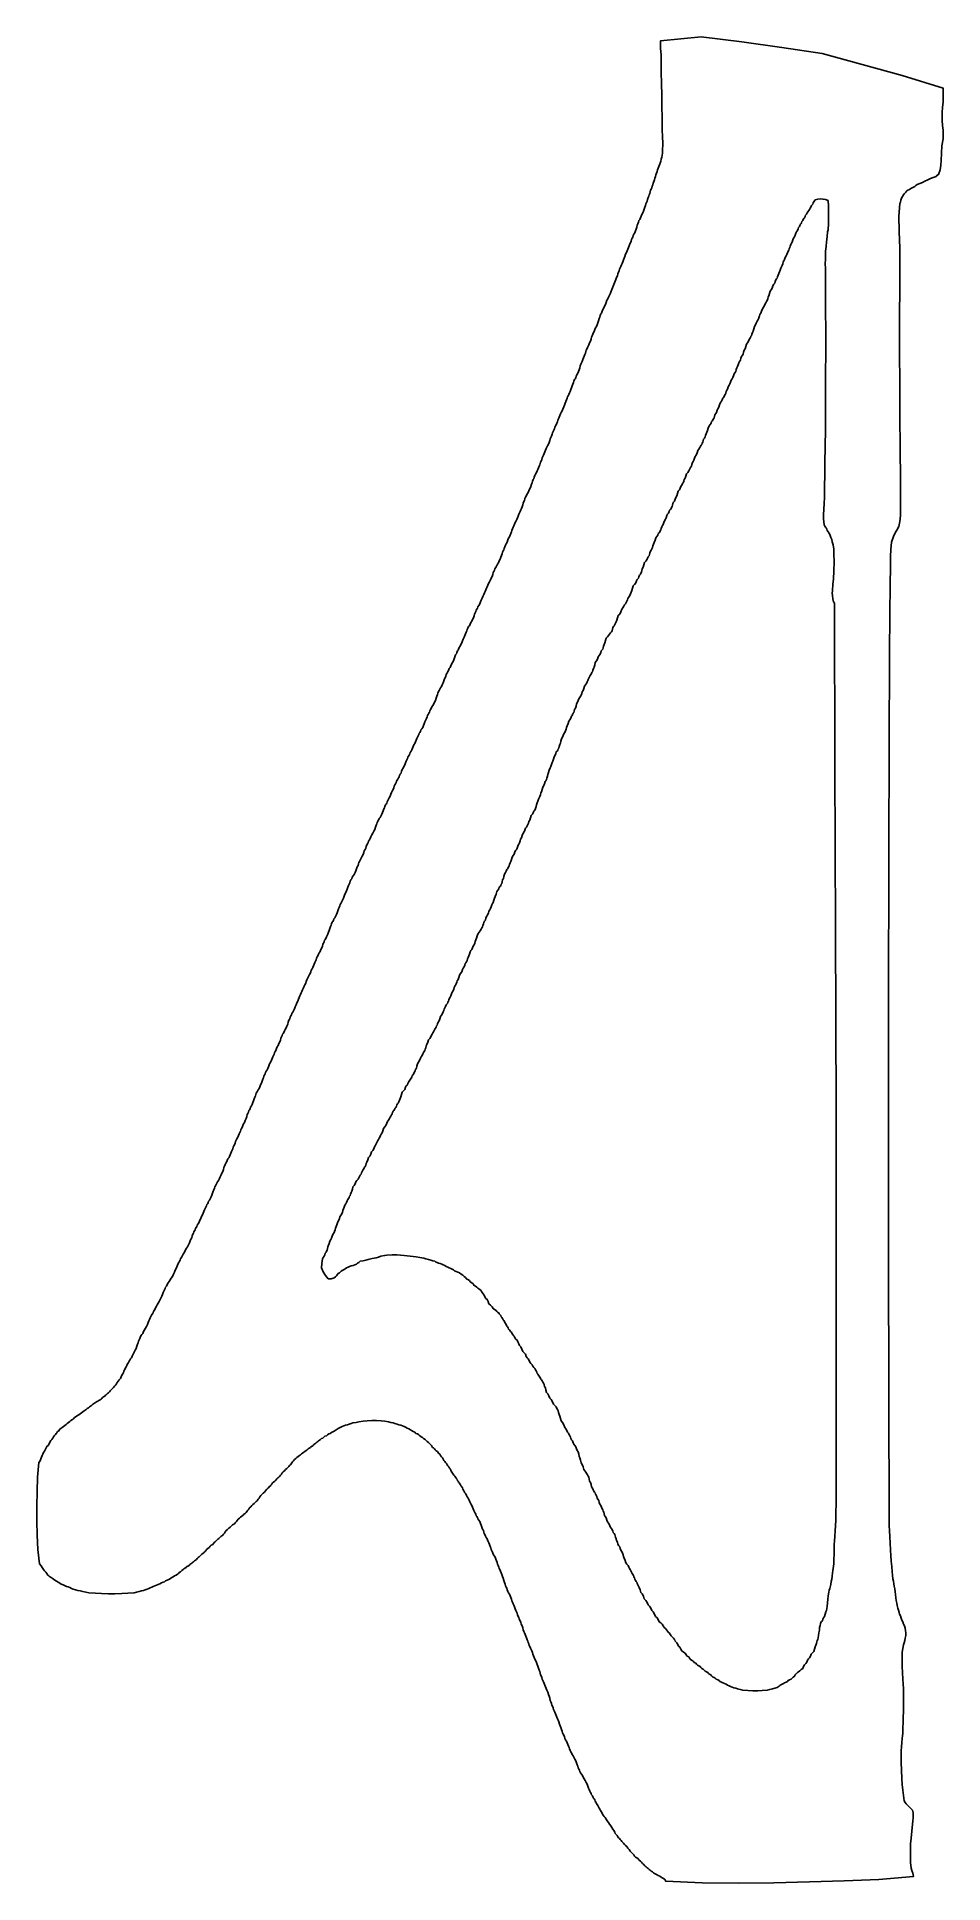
# Model space of a CAD drawing. Header units: metres. Extents: x 6 to 977, y 7 to 1986.
import ezdxf

# ---------------------------------------------------------------- set-up
doc = ezdxf.new("R2010")
doc.units = ezdxf.units.M
doc.layers.add('PROFILE_OUTER', color=7, linetype='Continuous')
doc.layers.add('PROFILE_WINDOW', color=7, linetype='Continuous')

msp = doc.modelspace()

# ---------------------------------------------------------------- linework, layer by layer
at = {"layer": 'PROFILE_OUTER'}
msp.add_lwpolyline([(803.9, 1974.8), (761, 1980.9), (717.2, 1986.2), (673.6, 1982), (673.7, 1977.3), (673.9, 1973.9), (674.3, 1966.9), (674.5, 1961.4), (674.6, 1948.5), (674.8, 1936.2), (675, 1923.7), (675.2, 1911.6), (675.4, 1899.4), (675.7, 1888.5), (675.9, 1877.6), (676.1, 1873.7), (676.1, 1869.7), (676, 1866.2), (675.8, 1861.7), (675.3, 1857.2), (674.6, 1855.3), (674, 1852.9), (673.4, 1851), (672.7, 1849.2), (672, 1847.2), (671.3, 1845.4), (670.6, 1843.7), (670, 1841.9), (669.5, 1840.1), (668.9, 1838.3), (668.3, 1836.5), (667.7, 1834.7), (667.2, 1832.9), (666.6, 1831.1), (666, 1829.4), (665.4, 1827.7), (664.9, 1826.1), (664.3, 1824.5), (663.8, 1822.9), (663.2, 1821.9), (662.8, 1820.2), (662.3, 1818.5), (661.6, 1817), (661.1, 1815.6), (660.5, 1814), (659.9, 1812), (659.3, 1810.1), (658.7, 1808.8), (658.1, 1807.2), (657.6, 1805.4), (656.9, 1803.8), (656.4, 1801.5), (655.7, 1799.5), (654.7, 1797.7), (653.9, 1795.8), (653, 1794.2), (652.2, 1792.4), (651.5, 1790.4), (650.7, 1789.3), (650, 1787.7), (649.6, 1785.9), (648.9, 1784.3), (648.3, 1782.2), (647.6, 1780.2), (646.8, 1778.4), (646.1, 1776.3), (645.3, 1774.7), (644.5, 1773.3), (644, 1771.6), (643.3, 1770.6), (642.7, 1769), (642.2, 1767.2), (641.5, 1765.7), (640.9, 1764.3), (640.3, 1762.4), (639.6, 1760.4), (638.8, 1758.6), (638, 1756.8), (637.2, 1755), (636.4, 1753.2), (635.7, 1750.9), (634.9, 1749), (634, 1747.2), (633.3, 1745), (632.5, 1743.4), (631.8, 1741.8), (631.2, 1740), (630.5, 1738.9), (629.9, 1737.3), (629.5, 1735.5), (628.8, 1734.1), (628.2, 1732.2), (627.5, 1730.2), (626.7, 1728.4), (626, 1726.1), (625.2, 1724.3), (624.4, 1722.7), (623.7, 1720.9), (623.1, 1719.1), (622.4, 1717.3), (621.6, 1715.5), (620.8, 1713.6), (620, 1711.6), (619, 1709.6), (618.2, 1707.3), (617.3, 1705.5), (616.3, 1703.9), (615.6, 1701.4), (614.8, 1699.5), (613.7, 1697.7), (612.9, 1695.7), (612, 1694.1), (611.2, 1692.3), (610.5, 1690.3), (609.7, 1689.3), (609, 1687.7), (608.6, 1685.9), (607.9, 1684.3), (607.3, 1681.9), (606.6, 1679.8), (605.8, 1677.8), (605, 1675.7), (604.1, 1674.3), (603.3, 1672.5), (602.6, 1670.5), (601.8, 1669.4), (601.1, 1667.8), (600.5, 1666), (599.9, 1664.4), (599.3, 1662.1), (598.6, 1660.1), (597.8, 1658.4), (597.1, 1656.2), (596.3, 1654.6), (595.5, 1653.2), (594.9, 1651.6), (594.2, 1650.5), (593.7, 1648.9), (593.2, 1647.1), (592.5, 1645.7), (591.8, 1644.2), (591.2, 1642.3), (590.5, 1640.3), (589.9, 1638.5), (589.2, 1636.9), (588.5, 1635.3), (587.8, 1633.7), (587.2, 1631.4), (586.5, 1629.4), (585.7, 1627.6), (585, 1625.7), (584.2, 1624.1), (583.4, 1622.6), (582.9, 1620.8), (582.2, 1619.8), (581.5, 1618.9), (581, 1617.3), (580.4, 1615.7), (579.8, 1614.2), (579.2, 1612.1), (578.5, 1610.1), (577.7, 1608.3), (577, 1606.2), (576.2, 1604.6), (575.4, 1603.1), (574.8, 1601.5), (574.1, 1600.5), (573.6, 1598.9), (573.1, 1597.1), (572.3, 1595.6), (571.6, 1593.7), (570.9, 1591.5), (570, 1589.6), (569.2, 1587.2), (568.3, 1585.5), (567.4, 1583.8), (566.7, 1582.1), (566, 1580.3), (565.3, 1578.5), (564.6, 1576.7), (563.9, 1575.3), (563.2, 1573.8), (562.6, 1572.1), (562.1, 1570.3), (561.3, 1569.2), (560.6, 1567.8), (560, 1566.2), (559.3, 1564.7), (558.7, 1563.3), (558, 1562), (557.5, 1560.3), (557, 1558.3), (556.3, 1556.9), (555.6, 1555.4), (555.1, 1553.5), (554.4, 1551.5), (553.6, 1549.7), (552.8, 1548.1), (552, 1546.5), (551.3, 1544.9), (550.6, 1543.3), (549.9, 1541.5), (549.2, 1539.7), (548.5, 1537.9), (547.8, 1536.5), (547.1, 1535.1), (546.6, 1533.3), (546, 1531.5), (545.3, 1530.4), (544.7, 1529), (544.3, 1527.4), (543.6, 1526), (542.9, 1524.5), (542.2, 1522.7), (541.5, 1521), (540.7, 1519.2), (539.9, 1517.7), (539.1, 1516.3), (538.5, 1514.5), (537.9, 1512.7), (537.3, 1511.7), (536.7, 1510.1), (536.2, 1508.3), (535.4, 1506.7), (534.7, 1504.5), (533.9, 1502.5), (533, 1500.8), (532.2, 1498.6), (531.3, 1497), (530.4, 1495.6), (529.8, 1494), (529.1, 1492.9), (528.5, 1491.3), (528.1, 1489.5), (527.4, 1488.1), (526.7, 1486.6), (526.1, 1484.7), (525.4, 1482.7), (524.7, 1480.9), (524.1, 1479.3), (523.4, 1477.7), (522.7, 1476.1), (522, 1474.5), (521.3, 1472.7), (520.6, 1470.9), (519.8, 1469.1), (518.9, 1467.7), (518.1, 1465.9), (517.4, 1464), (516.7, 1462.2), (516, 1460.6), (515.3, 1458.9), (514.6, 1457.3), (513.9, 1455.7), (513.3, 1453.9), (512.6, 1452.2), (511.8, 1450.4), (510.8, 1448.9), (510, 1447), (509.4, 1444.8), (508.5, 1442.9), (507.7, 1441.3), (506.9, 1439.6), (506.3, 1438), (505.7, 1436.4), (505, 1435.4), (504.4, 1433.8), (504, 1432), (503.2, 1430.5), (502.5, 1428.6), (501.8, 1426.4), (500.9, 1424.5), (500, 1422.5), (499.1, 1421.1), (498.2, 1419.8), (497.6, 1418.2), (496.9, 1417.1), (496.3, 1416.2), (495.8, 1414.8), (495.2, 1413.4), (494.5, 1412.1), (494, 1410), (493.3, 1408), (492.4, 1406.2), (491.4, 1404.3), (490.5, 1402.3), (489.6, 1400.3), (488.8, 1398.4), (488, 1396.8), (487.2, 1395.2), (486.5, 1393.5), (485.8, 1391.9), (485.1, 1390.2), (484.4, 1388.4), (483.5, 1386.6), (482.6, 1384.6), (481.7, 1382.6), (480.8, 1380.7), (480, 1378.5), (479, 1376.9), (478.1, 1375.5), (477.5, 1373.9), (476.8, 1372.8), (476.2, 1371.9), (475.7, 1370.3), (475.1, 1368.9), (474.4, 1367.6), (473.9, 1365.7), (473.2, 1363.7), (472.3, 1361.9), (471.5, 1360), (470.5, 1358.5), (469.7, 1356.9), (469, 1355.1), (468.1, 1354.1), (467.3, 1352.6), (466.7, 1351), (466.1, 1349.6), (465.4, 1348.2), (464.7, 1346.4), (464, 1344.6), (463.2, 1342.8), (462.4, 1340.8), (461.6, 1338.9), (460.7, 1336.9), (459.9, 1334.8), (458.9, 1333.2), (458, 1331.7), (457.4, 1330.1), (456.8, 1329), (456.1, 1328.2), (455.6, 1326.5), (455, 1325.1), (454.2, 1323.9), (453.5, 1321.7), (452.7, 1319.6), (451.8, 1317.6), (450.9, 1315.5), (449.9, 1314), (448.9, 1312.2), (448.3, 1310.3), (447.4, 1309.2), (446.8, 1308), (446.2, 1306.5), (445.5, 1305.3), (444.9, 1303.9), (444.2, 1302.8), (443.7, 1301.2), (443.1, 1299.4), (442.2, 1298), (441.4, 1296), (440.7, 1293.8), (439.8, 1291.9), (438.9, 1289.9), (438, 1288.5), (437.1, 1287.2), (436.5, 1285.6), (435.8, 1284.6), (435.3, 1282.9), (434.8, 1281.2), (434, 1279.5), (433.3, 1277.4), (432.6, 1275.1), (431.6, 1273.1), (430.7, 1271.2), (429.6, 1269.7), (428.7, 1268.1), (428, 1266.3), (427.2, 1265.3), (426.5, 1264), (426.1, 1262.6), (425.4, 1261.3), (424.8, 1260.1), (424.1, 1259), (423.6, 1257.4), (423, 1255.6), (422.1, 1254.2), (421.3, 1252.2), (420.6, 1250.1), (419.7, 1248.1), (418.9, 1246.1), (417.9, 1244.7), (417, 1243.5), (416.4, 1241.8), (415.8, 1240.8), (415.1, 1239.9), (414.6, 1238.5), (414, 1237), (413.3, 1235.8), (412.6, 1234.3), (412, 1232.6), (411.3, 1230.8), (410.5, 1229), (409.5, 1227.6), (408.7, 1225.8), (408.1, 1223.8), (407.3, 1222), (406.4, 1220.6), (405.6, 1219.2), (405, 1217.7), (404.4, 1216.3), (403.7, 1215.2), (403, 1214.3), (402.5, 1212.7), (402, 1211.3), (401.2, 1210), (400.5, 1208.1), (399.7, 1206.1), (398.8, 1204.3), (397.9, 1202.4), (397, 1200.9), (396.2, 1199.1), (395.7, 1197.2), (394.8, 1195.9), (394.2, 1194.7), (393.6, 1193.2), (392.9, 1192), (392.3, 1190.6), (391.6, 1189.5), (390.9, 1188.6), (390.5, 1187.2), (389.9, 1185.7), (389.2, 1184.5), (388.5, 1183.1), (387.8, 1181.3), (387.2, 1179.5), (386.3, 1177.7), (385.4, 1176.3), (384.6, 1174.5), (383.9, 1172.5), (383.1, 1170.7), (382.3, 1169.3), (381.5, 1167.9), (380.8, 1166.4), (380.3, 1165), (379.6, 1163.9), (378.9, 1163), (378.4, 1161.4), (377.9, 1160), (377.2, 1158.8), (376.6, 1156.8), (375.9, 1154.8), (375, 1153), (374.2, 1151.1), (373.3, 1149.6), (372.3, 1148.4), (371.6, 1146.8), (370.8, 1145.7), (370.2, 1144.3), (369.7, 1142.7), (368.9, 1141.2), (368.2, 1139.1), (367.5, 1136.8), (366.5, 1134.8), (365.4, 1132.9), (364.4, 1130.9), (363.4, 1128.9), (362.6, 1127), (361.8, 1125.5), (361, 1124.1), (360.3, 1122.7), (359.7, 1121.2), (359, 1120.2), (358.4, 1118.6), (357.9, 1116.8), (357.1, 1115.3), (356.3, 1113.9), (355.7, 1111.9), (355, 1110), (354.2, 1108.2), (353.4, 1106.8), (352.6, 1105.3), (351.9, 1103.9), (351.3, 1102.5), (350.6, 1101.4), (350.1, 1099.8), (349.6, 1098), (348.8, 1096.6), (348.1, 1094.6), (347.4, 1092.5), (346.4, 1090.5), (345.5, 1088.5), (344.4, 1087.1), (343.5, 1085.5), (342.8, 1083.7), (342, 1082.6), (341.3, 1081.2), (340.9, 1079.6), (340.2, 1078.2), (339.5, 1076.7), (338.8, 1074.8), (338.1, 1072.8), (337.3, 1070.8), (336.4, 1069.2), (335.6, 1067.3), (334.9, 1065.1), (334.1, 1063.2), (333.3, 1061.7), (332.5, 1060.3), (331.8, 1058.9), (331.2, 1057.4), (330.5, 1056.4), (330, 1054.8), (329.5, 1053), (328.7, 1051.6), (328, 1049.6), (327.3, 1047.4), (326.4, 1045.5), (325.6, 1043.5), (324.7, 1042.1), (323.8, 1040.8), (323.2, 1039.2), (322.5, 1038.1), (321.8, 1037.3), (321.3, 1035.6), (320.8, 1034), (320.1, 1032.6), (319.5, 1030.5), (318.8, 1028.5), (318, 1026.7), (317.3, 1024.6), (316.5, 1023), (315.7, 1021.5), (315.1, 1019.9), (314.5, 1018.9), (313.8, 1018), (313.3, 1016.3), (312.7, 1014.9), (312, 1013.7), (311.5, 1011.7), (310.8, 1009.7), (309.9, 1008), (309.1, 1006), (308.1, 1004.6), (307.3, 1002.9), (306.6, 1001.2), (305.8, 1000.1), (305.2, 998.7), (304.7, 997.1), (304, 995.6), (303.3, 994.2), (302.6, 992.4), (301.9, 990.6), (301.1, 988.8), (300.3, 987.4), (299.5, 986), (298.9, 984.2), (298.4, 982.4), (297.6, 981.3), (296.9, 979.9), (296.3, 978.3), (295.6, 976.9), (294.9, 975.4), (294.2, 973.6), (293.6, 971.9), (292.7, 970.1), (291.8, 968.6), (291, 966.9), (290.2, 964.9), (289.4, 963.1), (288.6, 961.5), (287.8, 959.9), (287.1, 958.3), (286.4, 956.7), (285.7, 954.7), (285.1, 952.7), (284.1, 950.8), (283.2, 948.6), (282.3, 946.5), (281.4, 944.3), (280.6, 942.2), (279.7, 940.8), (278.7, 939.5), (278.2, 937.9), (277.5, 936.8), (276.9, 935.4), (276.4, 933.8), (275.6, 932.4), (274.9, 930.2), (274.3, 927.9), (273.3, 925.9), (272.5, 924), (271.6, 922.4), (270.7, 920.9), (270.1, 919.1), (269.4, 918.1), (268.7, 917.2), (268.3, 915.8), (267.7, 914.3), (267, 913.1), (266.4, 910.9), (265.8, 909), (264.8, 907.2), (264, 905.2), (263.1, 903.6), (262.3, 901.8), (261.6, 899.8), (260.8, 898.8), (260.1, 897.3), (259.7, 895.7), (259, 894.3), (258.3, 892.9), (257.6, 891.1), (256.9, 889.3), (256.1, 887.5), (255.2, 886.1), (254.4, 884.3), (253.7, 882.3), (252.9, 880.6), (252.1, 879.1), (251.3, 877.7), (250.6, 876.3), (250, 874.8), (249.3, 873.8), (248.8, 872.2), (248.3, 870.4), (247.5, 868.9), (246.8, 867), (246.1, 864.8), (245.2, 862.9), (244.4, 860.7), (243.5, 859.1), (242.6, 857.7), (242, 856.1), (241.3, 855), (240.6, 854.1), (240.1, 852.5), (239.6, 851.1), (238.9, 849.8), (238.3, 847.9), (237.6, 845.9), (236.8, 844.1), (236.1, 842), (235.3, 840.3), (234.5, 838.9), (233.9, 837.3), (233.3, 836.2), (232.6, 835.3), (232.1, 833.7), (231.5, 832.3), (230.8, 831.1), (230.3, 828.9), (229.6, 826.8), (228.7, 824.8), (227.9, 822.7), (226.9, 821), (226.1, 819.3), (225.4, 817.3), (224.6, 816.2), (224, 814.8), (223.5, 813.2), (222.8, 811.8), (222.1, 810.3), (221.4, 808.5), (220.7, 806.8), (219.9, 805), (219.1, 803.5), (218.3, 802.1), (217.8, 800.3), (217.2, 798.5), (216.5, 797.5), (215.9, 796), (215.5, 794.4), (214.8, 793), (214.1, 791.6), (213.4, 789.8), (212.7, 788), (211.9, 786.2), (211, 784.8), (210.1, 783.5), (209.4, 781.7), (208.7, 780), (207.9, 778.9), (207.2, 777.5), (206.6, 775.8), (205.9, 774.4), (205.3, 772.1), (204.7, 770.1), (203.7, 768.3), (202.8, 766.4), (201.9, 764.4), (201, 762.4), (200.1, 760.5), (199.1, 759), (198.2, 757.6), (197.5, 756.2), (197, 754.8), (196.3, 753.7), (195.7, 752.1), (195.2, 750.3), (194.4, 748.9), (193.7, 746.9), (193.1, 744.8), (192.1, 742.8), (191.3, 740.8), (190.4, 739.4), (189.5, 738.1), (188.9, 736.5), (188.2, 735.5), (187.5, 734.6), (187.1, 733.1), (186.5, 731.7), (185.8, 730.5), (185.1, 729), (184.4, 727.2), (183.8, 725.5), (182.8, 723.7), (181.9, 721.7), (181, 719.7), (180.1, 717.8), (179.3, 715.6), (178.4, 714), (177.4, 712.6), (176.9, 711), (176.2, 709.9), (175.5, 709), (175, 707.6), (174.5, 706.3), (173.8, 705.3), (173.2, 704), (172.5, 702.8), (171.9, 701), (171.4, 699), (170.4, 697.6), (169.6, 695.6), (168.9, 693.5), (167.9, 691.5), (166.9, 689.5), (165.8, 687.8), (164.8, 686), (163.9, 684.2), (163, 682.7), (162.1, 681.3), (161.4, 679.9), (160.8, 678.5), (160.1, 677.4), (159.4, 676.5), (158.9, 675.1), (158.4, 673.8), (157.7, 672.7), (157, 671.5), (156.3, 669.7), (155.6, 667.9), (154.7, 666.1), (153.8, 664.2), (152.9, 662.2), (151.7, 660.2), (150.7, 657.7), (149.5, 655.8), (148.2, 654), (147.1, 652), (146, 650.6), (144.9, 649), (144.2, 647.2), (143.4, 646.1), (142.8, 644.7), (142.3, 643.1), (141.6, 641.7), (140.9, 640.2), (140.2, 638.4), (139.5, 636.6), (138.5, 634.9), (137.5, 632.9), (136.4, 630.9), (135.4, 629), (134.5, 627), (133.5, 625.6), (132.5, 624), (132, 622.2), (131.2, 621.1), (130.5, 619.9), (129.9, 618.4), (129.1, 617.2), (128.4, 615.9), (127.6, 614.8), (126.9, 613.2), (126.3, 611.5), (125.4, 610), (124.6, 608.1), (123.9, 605.9), (122.9, 603.9), (121.9, 602), (120.8, 600.2), (119.8, 598.4), (118.9, 596.6), (117.9, 595.2), (117, 593.8), (116.3, 592.3), (115.8, 590.9), (115.1, 589.8), (114.5, 588.2), (114, 586.4), (113.2, 585), (112.6, 582.9), (111.9, 580.5), (110.8, 578.4), (109.8, 576.3), (108.8, 574.3), (107.7, 572.3), (106.8, 570.4), (105.9, 569.1), (105, 567.9), (104.3, 566.6), (103.7, 565.2), (103, 564.1), (102.3, 563.2), (101.9, 562), (101.3, 560.7), (100.6, 559.6), (100, 558.4), (99.3, 557.3), (98.8, 555.9), (98.2, 554.3), (97.3, 553), (96.4, 551.8), (95.7, 550), (94.9, 548.2), (93.8, 546.6), (92.7, 545.3), (91.6, 543.9), (90.8, 542.3), (89.8, 540.9), (88.8, 539.8), (87.7, 538.7), (86.8, 537.7), (85.9, 536.6), (84.9, 535.9), (84, 535), (83.3, 533.9), (82.1, 533), (81, 532.1), (79.9, 531.2), (79, 530.3), (78.1, 529.3), (76.9, 528.5), (75.9, 527.8), (75.2, 526.9), (74.2, 526.2), (73.2, 525.3), (71.9, 524.6), (70.6, 523.9), (69.5, 523.2), (68.3, 522.5), (67.2, 521.8), (66, 521), (65, 520.3), (64.1, 519.4), (62.9, 518.7), (61.8, 517.8), (60.6, 516.9), (59.5, 516), (58.3, 515.1), (57.2, 514.2), (56, 513.4), (54.7, 512.5), (53.4, 511.4), (52, 510.3), (50.3, 509.4), (49, 508.4), (47.7, 507.3), (45.9, 506.4), (44.8, 505.1), (43.5, 504.1), (41.9, 503.2), (40.8, 502.1), (39.5, 501), (37.9, 500.1), (36.8, 498.9), (35.5, 497.8), (33.9, 496.9), (32.7, 495.8), (31.5, 494.8), (30.2, 493.9), (29.4, 492.8), (28.5, 491.9), (27.4, 491.2), (26.9, 490.1), (26.2, 489.1), (25.3, 488.2), (24.3, 487.1), (23.4, 485.7), (22.5, 484.2), (21.5, 482.8), (20.3, 481.6), (19.3, 479.9), (18.5, 478.2), (17.5, 476.5), (16.3, 475.3), (15.3, 473.7), (14.5, 471.9), (13.6, 470.3), (12.6, 468.7), (11.7, 467.1), (11, 465.5), (10.3, 463.9), (9.6, 461.9), (9, 459.9), (7.5, 458), (6, 442.4), (5.6, 427.1), (5.5, 411.5), (5.5, 395.4), (5.6, 380.1), (6.3, 364.9), (8.2, 349.5), (10, 347.5), (11.3, 345.6), (12.5, 343.6), (13.8, 342), (15.2, 340.6), (16.2, 339), (17.2, 337.5), (18.4, 336.6), (19.5, 335.7), (20.7, 334.9), (21.8, 334), (23.2, 333.1), (24.7, 332), (26.4, 330.9), (28.1, 329.8), (29.9, 328.8), (31.6, 327.7), (33.8, 327), (35.6, 326.1), (37.2, 325.4), (38.9, 324.7), (40.7, 324), (42.5, 323.2), (44.3, 322.5), (46.7, 321.8), (49.2, 321.1), (52, 320.6), (54.6, 319.8), (58, 319.3), (61, 318.6), (68.3, 318.1), (74.8, 317.7), (82.1, 317.5), (89.1, 317.5), (96.5, 317.7), (102.9, 318.1), (109.7, 318.6), (112.1, 319.3), (115.2, 319.8), (117.4, 320.6), (119.6, 321.1), (121.4, 321.8), (123.6, 322.3), (125.3, 323.1), (127, 323.8), (128.5, 324.5), (130, 325.2), (132, 325.9), (133.8, 326.6), (135.3, 327.5), (137.1, 328.2), (139, 329), (140.7, 329.7), (142.3, 330.4), (143.4, 331.3), (145.1, 332), (146.8, 332.9), (148.5, 333.8), (150.1, 334.7), (151.4, 335.7), (153.1, 336.6), (154.7, 337.5), (156, 338.6), (157.1, 339.3), (158, 340.2), (159.2, 340.9), (160.2, 341.6), (160.9, 342.5), (162.1, 343.3), (163.1, 344), (164.1, 344.9), (165.3, 345.6), (166.3, 346.5), (167.4, 347.2), (168.5, 347.9), (169.2, 348.8), (170.3, 349.5), (171.4, 350.2), (172.3, 351.1), (173.3, 351.8), (174.3, 352.7), (175.5, 353.4), (176.5, 354.3), (177.2, 355.4), (178.4, 356.3), (179.5, 357.2), (180.5, 358.1), (181.5, 359), (182.4, 360), (183.5, 360.8), (184.6, 361.7), (185.3, 362.7), (186.4, 363.6), (187.4, 364.9), (188.6, 366.1), (190, 367.2), (191.1, 368.4), (192.4, 369.5), (193.9, 370.4), (194.9, 371.5), (195.9, 372.6), (197, 373.6), (198.1, 374.7), (199.4, 375.8), (200.6, 376.7), (201.6, 377.7), (202.5, 378.8), (203.6, 379.5), (204.7, 380.4), (205.3, 381.5), (206.4, 382.4), (207.3, 383.8), (208.3, 385.2), (209.8, 386.5), (211.2, 387.9), (212.7, 389), (214.1, 390.1), (215.1, 391.3), (216.4, 392), (217.5, 392.9), (218.2, 394), (219.2, 394.9), (220.2, 396.1), (221.2, 397.4), (222.6, 398.5), (223.7, 399.7), (225, 400.8), (226.4, 401.7), (227.4, 402.8), (228.5, 403.5), (229.6, 404.5), (230.3, 405.8), (231.4, 406.9), (232.5, 408.1), (233.4, 409.5), (234.6, 410.8), (235.8, 412.2), (237, 413.3), (238.4, 414.2), (239.3, 415.3), (240.4, 416.2), (241.4, 416.9), (242, 417.9), (242.7, 419), (243.7, 419.9), (244.5, 421.3), (245.4, 422.8), (246.7, 424), (248, 425.4), (249.3, 426.5), (250.6, 427.8), (251.5, 429.2), (252.7, 430.1), (253.7, 431), (254.4, 432.1), (255.3, 432.9), (256.2, 434), (257.1, 435.1), (258.1, 436.2), (259.2, 437.2), (260.5, 438.3), (261.7, 439.2), (262.7, 440.5), (263.6, 441.7), (264.7, 442.6), (265.8, 443.5), (266.4, 444.6), (267.5, 445.5), (268.4, 446.9), (269.4, 448.1), (270.8, 449.2), (272, 450.5), (273.2, 451.7), (274.5, 452.8), (275.3, 454), (276.2, 454.9), (277.2, 455.6), (277.8, 456.7), (278.5, 457.8), (279.5, 458.7), (280.5, 459.9), (281.5, 461.2), (282.9, 462.3), (284, 463.5), (285.3, 464.6), (286.8, 465.5), (287.9, 466.5), (289.1, 467.4), (290.2, 468.3), (291.5, 469.2), (292.7, 470.1), (294, 471), (295, 471.9), (296.1, 472.8), (297.3, 473.5), (298.5, 474.2), (299.2, 475.1), (300.3, 475.8), (301.4, 476.5), (302.4, 477.4), (303.4, 478.2), (304.3, 479), (305.5, 479.8), (306.5, 480.5), (307.2, 481.4), (308.4, 482.1), (309.4, 482.8), (310.4, 483.7), (311.8, 484.4), (313, 485.3), (314.2, 486.2), (315.8, 486.9), (317, 487.8), (318.2, 488.7), (319.9, 489.4), (321.1, 490.3), (322.5, 491), (323.9, 491.7), (325, 492.5), (326.2, 493.2), (327.3, 493.9), (328.5, 494.6), (329.6, 495.3), (331.1, 496), (332.6, 496.7), (334.3, 497.5), (336.2, 498.2), (338.3, 498.7), (340.2, 499.4), (342.4, 500), (344.2, 500.7), (347.5, 501.2), (350.5, 501.9), (355.1, 502.5), (359.4, 502.8), (364.5, 503), (369.4, 503), (374.5, 502.8), (378.2, 502.5), (382.2, 501.9), (384.6, 501.2), (387.4, 500.7), (389.2, 500), (391.4, 499.4), (393.2, 498.7), (395.4, 498.2), (397.3, 497.5), (399, 496.7), (400.6, 496), (402.3, 495.1), (404, 494.2), (405.8, 493.3), (407, 492.3), (408.6, 491.4), (410.4, 490.5), (411.7, 489.4), (413.3, 488.7), (414.6, 487.8), (415.8, 486.7), (417.4, 485.8), (418.6, 484.8), (419.8, 483.7), (421.4, 482.8), (422.6, 481.7), (423.8, 480.5), (425.2, 479.6), (426.2, 478.5), (427.1, 477.4), (428.2, 476.5), (428.8, 475.5), (429.4, 474.4), (430.5, 473.7), (431.4, 472.8), (432.2, 471.7), (433.4, 470.8), (434.7, 469.8), (435.8, 468.3), (437.1, 467.1), (438, 465.6), (439.1, 464.4), (440.2, 463.3), (440.9, 461.7), (441.7, 460.3), (442.6, 459.2), (443.5, 458.1), (444.5, 457.1), (445.2, 455.6), (446, 454.4), (446.9, 453.5), (447.6, 452.2), (448.3, 451.2), (448.9, 449.9), (449.5, 448.7), (450.3, 447.8), (451, 446.7), (451.6, 445.5), (452.4, 444.6), (453.2, 443.5), (453.9, 442.4), (454.7, 441.5), (455.4, 440.5), (455.9, 439.2), (456.8, 438.3), (457.4, 437.2), (458, 436.2), (458.7, 435.3), (459.4, 434.2), (460, 432.9), (460.8, 432.1), (461.5, 431), (462, 429.7), (462.7, 428.5), (463.3, 427.1), (464.1, 425.8), (465, 424.7), (465.7, 422.9), (466.6, 421.3), (467.7, 419.9), (468.6, 417.9), (469.6, 416), (470.5, 414), (471.5, 412), (472.4, 410.3), (473.1, 408.5), (473.7, 406.7), (474.4, 405.3), (475.1, 404), (475.7, 402.6), (476.2, 401.1), (476.8, 400.3), (477.5, 399.2), (478.1, 397.6), (479, 396.3), (480, 394.9), (480.8, 392.9), (481.7, 391), (482.4, 388.8), (483.1, 386.8), (483.9, 385.4), (484.3, 383.6), (484.9, 382), (485.6, 381), (486.2, 379.3), (487.1, 377.9), (488, 376.3), (488.8, 374.2), (489.7, 372.2), (490.4, 370.1), (491.1, 368.1), (491.9, 366.7), (492.4, 364.9), (492.9, 363.3), (493.6, 362.2), (494.2, 360.8), (494.9, 359.3), (495.7, 357.9), (496.5, 356.5), (497.3, 354.7), (498, 352.7), (498.6, 350.8), (499.2, 349.3), (499.9, 347.9), (500.4, 346.1), (501, 344.5), (501.7, 343.4), (502.2, 341.6), (503, 340), (503.8, 338.2), (504.5, 335.9), (505.3, 334), (506, 331.8), (506.6, 329.5), (507.3, 327.9), (507.7, 326.1), (508.3, 324.5), (509, 323.4), (509.6, 321.6), (510.2, 319.8), (511, 318.4), (511.8, 317), (512.6, 315.2), (513.3, 313.4), (513.9, 311.6), (514.6, 310), (515.3, 308.4), (516, 306.8), (516.7, 305.2), (517.4, 303.4), (518.1, 301.4), (518.7, 299.5), (519.3, 298), (520, 296.6), (520.5, 294.8), (521.1, 293.2), (521.8, 292.1), (522.3, 290.4), (523.1, 288.8), (523.9, 287), (524.6, 284.8), (525.4, 283), (526.1, 281.1), (526.7, 278.7), (527.4, 277.1), (528.1, 275.5), (528.8, 273.9), (529.5, 272.1), (530.1, 270.2), (530.7, 268.2), (531.4, 266.8), (532.1, 265.3), (532.6, 263.6), (533.1, 261.9), (533.8, 260.9), (534.4, 259.3), (535.1, 257.7), (535.8, 256.1), (536.5, 254.4), (537.1, 252.7), (537.8, 250.9), (538.5, 249.1), (539.2, 247.3), (540, 245.7), (540.8, 243.9), (541.5, 241.6), (542.3, 239.8), (543, 237.8), (543.6, 235.7), (544.3, 234.1), (544.7, 232.3), (545.3, 230.7), (546, 229.6), (546.6, 227.8), (547.1, 226), (547.8, 224.6), (548.5, 223.2), (549.2, 221.4), (549.9, 219.6), (550.6, 217.8), (551.3, 215.8), (552.1, 214.1), (552.9, 212.1), (553.6, 209.6), (554.4, 207.6), (555.1, 205.5), (555.6, 203.2), (556.3, 201.6), (556.8, 199.8), (557.4, 198.2), (558, 197.1), (558.6, 195.3), (559.2, 193.5), (559.9, 192.1), (560.6, 190.7), (561.3, 188.9), (562, 187.1), (562.6, 185.3), (563.3, 183.5), (564.1, 181.9), (564.9, 180.1), (565.6, 177.8), (566.4, 176), (567.1, 174), (567.7, 171.9), (568.4, 170.3), (568.8, 168.5), (569.4, 166.9), (570.1, 165.8), (570.7, 164), (571.3, 162.2), (572.1, 160.8), (572.9, 159.4), (573.7, 157.6), (574.4, 155.8), (575, 154), (575.7, 152.6), (576.4, 151.2), (576.9, 149.6), (577.6, 148.1), (578.4, 147.1), (579.1, 145.3), (580, 143.7), (581, 142.2), (581.9, 140.3), (583, 138.3), (583.7, 136.2), (584.3, 134.2), (585.2, 132.8), (585.6, 131), (586.2, 129.4), (586.9, 128.3), (587.4, 126.9), (588.1, 125.4), (589.1, 124), (590, 122.6), (590.9, 120.8), (591.9, 119), (593, 117.2), (594, 115.3), (595, 113.3), (595.7, 111.1), (596.5, 109.2), (597.4, 107.7), (598, 106), (598.6, 104.4), (599.3, 103.3), (599.9, 102), (600.7, 101), (601.3, 99.7), (601.9, 98.5), (602.6, 97.6), (603.3, 96.5), (603.9, 95.1), (604.6, 94), (605.1, 92.7), (605.8, 91.7), (606.6, 90.6), (607.3, 89), (608, 87.6), (608.8, 86.5), (609.5, 85.2), (610.3, 84.2), (611, 82.9), (611.6, 81.3), (612.3, 80.1), (613.3, 78.8), (614.3, 77.5), (615.4, 75.8), (616.6, 74), (617.9, 72.2), (619.1, 70.4), (620.4, 68.6), (621.6, 66.8), (622.7, 65), (623.9, 63.6), (624.7, 62), (625.3, 60.4), (626.4, 59.3), (627.4, 58.3), (628.1, 57), (628.9, 55.9), (629.8, 55), (630.6, 54), (631.6, 53.1), (632.2, 52), (633.2, 51.1), (634.2, 50.2), (635, 48.8), (636.3, 47.5), (637.6, 46.5), (638.9, 44.8), (640.2, 43.2), (641.4, 41.6), (642.7, 40), (644, 38.8), (645, 37.5), (646, 36.3), (647.1, 35.2), (648.5, 34.3), (649.8, 33.2), (651, 32), (652.3, 30.9), (653.5, 29.7), (654.5, 28.4), (655.7, 27.5), (656.4, 26.4), (657.4, 25.6), (658.5, 24.8), (659.5, 23.8), (660.5, 22.9), (661.6, 22), (662.8, 21.1), (663.9, 20.2), (665.1, 19.3), (666.2, 18.4), (667.4, 17.7), (668.8, 17), (670.1, 16.3), (671.4, 15.4), (673, 14.7), (674.3, 13.8), (675.4, 12.9), (677, 12.2), (678.3, 11.3), (679.4, 9.3), (718.4, 7.5), (756.8, 7.3), (795.1, 7.5), (833.3, 8.6), (870.7, 9.6), (907.8, 11.1), (944.9, 14.5), (944.1, 18), (943.2, 20.7), (942.4, 23.4), (941.6, 29.5), (941.5, 35.9), (941.5, 42.9), (941.6, 49.3), (942.3, 55.6), (943, 63.1), (943.7, 70.4), (944.3, 73.8), (944.6, 77.2), (944.6, 79.9), (944.4, 82.6), (943.7, 85.6), (942.6, 86.7), (941.4, 87.9), (940.4, 89.2), (939.2, 90.2), (938.1, 91.3), (936.9, 92.4), (935.8, 93.8), (935, 95.4), (934.3, 101.1), (933.5, 106.9), (932.8, 113.1), (932.3, 119.5), (932, 128.3), (931.8, 136.5), (931.8, 144.6), (931.8, 149), (932, 153.5), (932.2, 158), (932.7, 162.4), (933.1, 165.1), (933.4, 167.8), (933.5, 173.9), (933.7, 179.4), (933.8, 185.5), (934.1, 191), (934.2, 197.1), (934.2, 202.6), (934.3, 210.7), (934.2, 215.7), (933.9, 221), (933.6, 225.9), (933.1, 233), (932.8, 239.6), (932.7, 246), (932.6, 250.5), (932.8, 254.8), (933.4, 258.6), (934.1, 262.8), (934.9, 264.8), (935.6, 267.3), (936, 270), (936.5, 272.7), (936.6, 275.2), (936.2, 277.9), (935.9, 280.5), (935.1, 283), (934.2, 285), (933.4, 287.5), (932.5, 289.3), (931.6, 291.3), (931, 293.8), (930, 295.5), (929.4, 297.5), (928.8, 300), (928.1, 302), (927.5, 304.7), (926.9, 307.3), (926.4, 310.2), (925.9, 313.2), (925.6, 316.6), (925.1, 319.5), (924.8, 322.9), (924.3, 325.6), (923.8, 328.2), (923.4, 330.9), (922.9, 333.6), (922.5, 337.4), (922, 341.1), (921.5, 346.6), (921.1, 352.4), (920.7, 358.6), (920.3, 364.2), (919.9, 372), (919.5, 378.5), (919.1, 385.4), (918.7, 390.1), (918.3, 533.4), (918.1, 676.1), (918.1, 818.7), (918.1, 959.5), (918.3, 1100.3), (918.8, 1240.4), (919.4, 1381.9), (919.7, 1384.6), (919.8, 1387.3), (919.8, 1396.2), (919.9, 1404.6), (920.2, 1412.8), (920.2, 1421.8), (920.3, 1429.3), (920.7, 1436.8), (921.3, 1444.8), (922, 1446.8), (922.8, 1448.6), (923.4, 1450.9), (924.1, 1452.7), (925.1, 1454.3), (926.1, 1456.1), (927.2, 1457.9), (928.2, 1459.7), (929.1, 1461.4), (930, 1465.2), (930.7, 1469), (931, 1474.3), (931, 1479.7), (931, 1512.2), (930.7, 1544.7), (930.4, 1580.6), (930.2, 1614.2), (930, 1649.2), (930, 1682.8), (930.2, 1721.4), (930.2, 1732.3), (930.3, 1743.8), (930.3, 1752), (930.2, 1760.7), (929.9, 1768.1), (929.6, 1778.3), (929.4, 1783.4), (929.2, 1788.8), (929.2, 1793.6), (929.5, 1798.3), (929.7, 1802.9), (930.2, 1807.6), (930.8, 1809.2), (931.4, 1811.3), (932.1, 1813.3), (933.1, 1815.1), (934.1, 1817), (935.1, 1818.5), (936.5, 1819.7), (937.6, 1821.1), (938.9, 1822), (940.6, 1822.7), (942, 1823.6), (943.5, 1824.4), (945, 1825.1), (946.2, 1825.8), (947.5, 1826.9), (948.8, 1827.9), (951.6, 1829), (954.4, 1830.3), (957.1, 1831.7), (960.2, 1832.9), (963.1, 1834.4), (966.1, 1835.4), (969, 1836.5), (969.8, 1837.8), (971.7, 1838.6), (973.6, 1843.7), (974.1, 1848.7), (974.6, 1853.7), (974.9, 1861.5), (975.4, 1869.4), (976.6, 1877.1), (976.6, 1886.4), (975.8, 1891.4), (975.6, 1896.5), (975.6, 1905.1), (975.8, 1910.8), (976.6, 1916.4), (976.6, 1931.4), (932.8, 1944.8), (889.8, 1956.8), (846.9, 1968.4)], close=True, dxfattribs=at)
at = {"layer": 'PROFILE_WINDOW'}
msp.add_lwpolyline([(842.4, 1812.4), (845.3, 1812.6), (847.8, 1812.4), (850.6, 1811.9), (853.3, 1810.9), (853.8, 1804.9), (853.9, 1798.9), (853.9, 1793.4), (853.8, 1786.4), (853.3, 1779.4), (852.7, 1777.4), (852.2, 1772.1), (851.7, 1766.6), (851.2, 1761.6), (850.7, 1756.6), (850.4, 1748.1), (850.2, 1743.1), (850.4, 1738.1), (850.6, 1721.6), (850.7, 1705.1), (850.9, 1659.5), (850.7, 1613.8), (850.4, 1565.5), (849.9, 1529.5), (849.6, 1491.9), (849.1, 1486.7), (848.8, 1479.4), (848.6, 1474.7), (848.6, 1469.7), (848.8, 1466.4), (849.3, 1463.2), (849.8, 1461.9), (850.4, 1460.9), (851.2, 1460.2), (851.9, 1458.7), (852.5, 1457.2), (853.6, 1455.9), (854.6, 1454.4), (855.4, 1451.7), (856.4, 1449.7), (857.3, 1447.7), (857.8, 1445.2), (858.3, 1442.9), (858.9, 1441.9), (859.4, 1437.1), (859.6, 1432.4), (859.7, 1423.4), (859.6, 1414.1), (859.1, 1405.1), (858.4, 1399.6), (858, 1392.4), (857.8, 1389.9), (858, 1387.4), (858.3, 1383.9), (859.1, 1380.6), (860.1, 1379.1), (860.7, 1204.8), (861.3, 1030.4), (862, 835.8), (862.1, 640.9), (862.1, 445.3), (862, 422.3), (861.7, 396), (861.2, 390.7), (860.9, 384.7), (860.4, 379.5), (860.1, 373.5), (859.9, 370.7), (859.9, 364.7), (859.7, 359.5), (859.6, 354.5), (859.4, 349.5), (858.9, 344.5), (858.4, 342.2), (858, 340), (857.6, 336.2), (857.2, 333.2), (856.7, 330.5), (856.2, 327.5), (855.7, 324.5), (855.1, 323), (854.6, 321.2), (854.1, 319.2), (853.6, 315.4), (853.1, 311.7), (852.7, 307.9), (852.2, 303.7), (851.7, 299.4), (850.9, 297.9), (850.2, 295.7), (849.6, 293.2), (848.6, 291.7), (847.8, 290.2), (847.2, 288.4), (846.4, 287.7), (845.7, 286.7), (845.3, 285.4), (844.8, 283.4), (844.3, 281.4), (844, 278.4), (843.5, 275.7), (843.2, 272.7), (842.7, 270.4), (842.2, 268.4), (841.7, 267.2), (841.2, 265.9), (840.8, 264.2), (840.3, 262.4), (839.5, 260.7), (838.7, 258.2), (837.9, 255.7), (836.6, 254.2), (835.3, 252.7), (834.5, 250.4), (833.5, 248.9), (832.2, 247.7), (831.3, 246.2), (830.5, 244.2), (829.5, 242.7), (828.1, 241.4), (827.1, 239.4), (826.1, 237.4), (824.5, 236.1), (822.9, 234.9), (821.8, 233.6), (820.7, 232.9), (819.5, 232.1), (818.7, 231.4), (818.1, 230.4), (817.4, 229.1), (816, 228.1), (814.7, 227.1), (813.6, 225.9), (812, 225.1), (810.5, 224.4), (809.7, 223.4), (808.3, 222.6), (806.8, 221.9), (805.5, 221.1), (804.1, 220.4), (802.7, 219.9), (801.8, 219.1), (801, 218.4), (799.9, 217.6), (798.8, 216.9), (796.4, 216.1), (793.8, 215.4), (790.8, 214.9), (788.2, 214.1), (782.6, 213.6), (778.2, 213.4), (772.6, 213.4), (767.4, 213.6), (761.8, 214.1), (759.2, 214.9), (756.2, 215.4), (754.4, 216.1), (752.2, 216.6), (750.4, 217.4), (748.8, 218.1), (747.2, 218.9), (745.6, 219.6), (744, 220.4), (742.4, 221.1), (740.7, 221.9), (739.1, 222.6), (737.5, 223.4), (736.6, 224.4), (735.1, 225.1), (733.5, 225.9), (732.5, 226.9), (731.1, 227.6), (729.5, 228.4), (728.5, 229.4), (727.6, 230.4), (726.1, 231.1), (725.2, 232.1), (724.3, 233.1), (722.9, 233.9), (721.5, 234.6), (720.5, 235.6), (719.5, 236.6), (718.1, 237.4), (717.1, 238.4), (716.3, 239.4), (714.9, 240.2), (713.4, 240.9), (712.4, 241.9), (711.5, 242.9), (710, 243.7), (709.1, 244.7), (708.3, 245.7), (707, 246.4), (705.7, 247.2), (704.9, 248.4), (704.1, 249.7), (702.5, 250.7), (701.2, 251.9), (700.1, 253.7), (698.3, 254.9), (696.5, 256.2), (695.6, 258.2), (694.6, 260.2), (693.2, 261.4), (692.2, 262.9), (691.4, 264.7), (690.4, 265.7), (689.5, 266.7), (689, 267.9), (688.3, 268.9), (687.5, 269.7), (686.9, 270.7), (686.1, 271.4), (685.1, 272.2), (684.5, 273.4), (683.8, 274.4), (683, 275.4), (682.1, 276.4), (681.1, 277.4), (680.1, 278.7), (679.2, 280.2), (677.7, 281.4), (676.6, 282.9), (675.6, 284.9), (674, 286.2), (672.4, 287.4), (671.4, 289.7), (670, 291.7), (668.4, 293.2), (667.4, 295.7), (666, 297.9), (664.4, 299.4), (663.4, 301.9), (662, 304.2), (660.4, 305.7), (659.4, 308.2), (657.9, 310.4), (656.3, 311.9), (655.4, 314.7), (654.1, 317.2), (652.6, 318.9), (651.8, 321.5), (651, 324), (650.2, 325.5), (649.6, 327), (648.9, 328.5), (648.3, 329.7), (647.7, 330.7), (646.8, 331.7), (646.4, 333.2), (645.9, 334.5), (645.2, 335.5), (644.8, 337), (644.1, 338.2), (643.3, 339.2), (642.7, 340.7), (642, 342.2), (641.4, 343.5), (640.6, 344.7), (639.8, 346), (639, 347.7), (637.8, 349.2), (636.6, 350.7), (635.8, 353.2), (634.9, 355.7), (634.1, 357.5), (633.7, 359.2), (633.2, 361), (632.7, 362.2), (632.1, 363.2), (631.3, 364.2), (630.6, 366), (630, 367.7), (629, 369), (628.2, 370.5), (627.6, 372.7), (626.7, 374.5), (626.1, 376.2), (625.6, 378), (625.1, 379.7), (624.7, 381), (624, 382), (623.2, 383), (622.6, 384.7), (621.9, 386.5), (620.8, 387.7), (619.8, 389.2), (619, 391.5), (618.1, 393.2), (616.9, 394.7), (616.1, 396.5), (615.5, 398.7), (614.7, 400), (613.9, 401.3), (613.4, 403), (612.9, 404.8), (612.4, 406), (611.8, 407.3), (611.2, 408.5), (610.5, 410.3), (609.9, 412), (608.9, 413.5), (608.1, 415.3), (607.5, 417.5), (606.7, 418.8), (605.8, 420), (605.4, 421.8), (604.9, 423.3), (604.2, 424.3), (603.8, 425.5), (603.1, 426.5), (602.3, 427.3), (601.7, 429), (600.9, 430.5), (599.9, 432), (599.3, 434.5), (598.6, 436.8), (597.8, 438.3), (597.3, 440.3), (596.8, 442.3), (596.4, 443.5), (595.6, 444.8), (594.8, 446), (593.9, 447.8), (592.8, 449.3), (591.5, 450.8), (590.7, 453.5), (589.8, 456), (588.6, 457.8), (588, 460.5), (587.4, 463), (586.6, 464.5), (586.1, 467), (585.6, 469.5), (584.6, 471), (583.7, 472.8), (582.9, 475), (581.9, 476.5), (580.8, 477.8), (580, 479.3), (579.3, 481.3), (578.5, 482.6), (577.7, 483.8), (577.2, 485.3), (576.7, 486.6), (576.1, 487.3), (575.6, 488.6), (575, 489.6), (574.2, 490.6), (573.5, 492.6), (572.4, 494.3), (571.1, 495.8), (570.2, 498.6), (568.9, 501.1), (567.4, 502.8), (566.6, 505.3), (565.8, 507.8), (565, 509.6), (564.5, 511.6), (564.2, 513.6), (563.4, 514.8), (562.6, 516.1), (561.8, 517.8), (560.5, 519.3), (559.1, 520.8), (558.1, 523.3), (556.6, 525.6), (555, 527.1), (554.1, 529.6), (552.9, 531.8), (551.7, 533.3), (551, 535.8), (550.4, 538.1), (549.6, 539.6), (549.1, 541.6), (548.4, 543.3), (547.6, 544.3), (547, 545.6), (546.4, 546.6), (545.6, 547.3), (545.1, 548.6), (544.4, 549.6), (543.6, 550.6), (543, 551.8), (542.3, 552.8), (541.5, 553.6), (541.1, 555.1), (540.6, 556.3), (539.9, 557.6), (539, 558.8), (538, 560.1), (537, 561.4), (536.1, 562.9), (534.8, 564.1), (533.8, 565.6), (533, 567.6), (532, 569.1), (530.8, 570.4), (529.8, 571.9), (529, 574.1), (527.5, 575.6), (526.1, 577.1), (525.1, 579.6), (524.2, 582.1), (522.7, 583.6), (521.8, 585.4), (521, 587.6), (520, 589.1), (518.7, 590.4), (517.7, 591.9), (516.9, 593.6), (516, 594.6), (515, 595.6), (514.5, 596.9), (513.9, 597.9), (513.1, 598.6), (512.4, 599.6), (511.8, 600.4), (511, 601.1), (510.5, 602.4), (509.9, 603.4), (509.1, 604.4), (508.4, 605.9), (507.8, 607.1), (507, 608.1), (506.5, 609.4), (505.8, 610.4), (505, 611.1), (504.4, 612.4), (503.7, 613.4), (502.9, 614.4), (502.5, 615.6), (501.8, 616.6), (501, 617.4), (500.4, 618.4), (499.4, 619.1), (498.3, 619.9), (497.5, 621.1), (496, 622.1), (494.4, 623.1), (493.3, 625.1), (491.7, 626.9), (489.9, 628.4), (489, 630.6), (488, 632.9), (486.5, 634.1), (485.6, 635.6), (484.8, 637.6), (483.8, 638.9), (482.8, 640.2), (482, 641.4), (481.2, 642.7), (480.4, 643.4), (479.1, 644.2), (477.9, 644.9), (476.9, 646.2), (475.4, 647.2), (473.8, 648.2), (472.9, 649.7), (471.4, 650.9), (469.8, 651.9), (468.9, 653.2), (467.4, 654.2), (465.8, 654.9), (464.8, 656.4), (463.4, 657.7), (461.8, 658.9), (460, 660.2), (458.2, 661.4), (456.5, 662.2), (454.7, 662.9), (452.9, 663.7), (452, 664.7), (450.5, 665.4), (448.9, 666.2), (447.3, 666.9), (445.7, 667.7), (444.1, 668.4), (442.5, 669.2), (440.9, 669.9), (439.3, 670.7), (437.7, 671.4), (435.7, 671.9), (434.3, 672.7), (432.8, 673.2), (431.9, 673.9), (429.6, 674.4), (427.5, 675.2), (425, 675.7), (422.4, 676.4), (420, 677.2), (416, 677.9), (411.9, 678.7), (405.5, 679.4), (399.1, 680.2), (391.2, 680.7), (386.1, 680.7), (380.6, 680.4), (378, 679.9), (374, 679.2), (371.4, 678.2), (369, 677.4), (364.8, 676.7), (360.6, 675.9), (357.9, 675.2), (355, 674.4), (352, 673.9), (351.2, 673.2), (350.4, 672.4), (349.1, 671.7), (347.8, 670.9), (346.2, 670.2), (344.4, 669.4), (342.2, 668.9), (340.5, 668.2), (338.9, 667.4), (337.3, 666.7), (335.9, 665.9), (334.9, 664.9), (333.3, 664.2), (331.7, 663.4), (330.7, 662.4), (329.6, 661.4), (328.2, 660.7), (327.4, 659.4), (326.6, 658.2), (325.3, 657.2), (324, 656.2), (320.9, 655.2), (317.7, 654.9), (314.7, 658.7), (312.2, 662.7), (310.3, 666.9), (310.8, 671.4), (311.4, 676.4), (312.2, 677.9), (313.2, 679.2), (313.9, 680.9), (314.5, 682.7), (315.3, 683.7), (315.9, 684.7), (316.4, 685.9), (316.9, 687.7), (317.4, 689.4), (318, 691.2), (318.8, 692.9), (319.5, 695.4), (320.3, 697.2), (321.3, 698.7), (321.9, 700.7), (322.5, 702.7), (323.3, 703.7), (324, 704.7), (324.5, 705.9), (325, 707.7), (325.4, 709.4), (326.1, 711.2), (326.9, 712.9), (327.5, 715.2), (328.3, 716.7), (329.1, 717.9), (329.6, 719.7), (330.1, 721.5), (330.9, 722.5), (331.5, 723.5), (332.2, 724.7), (332.8, 726.5), (333.5, 728.2), (334.1, 730), (334.9, 731.7), (335.6, 734), (336.4, 735.5), (337.3, 736.7), (338, 738.5), (338.6, 740.2), (339.4, 741.2), (340.1, 742.2), (340.5, 743.5), (341.2, 744.2), (341.7, 745.7), (342.2, 747.5), (343, 749), (343.6, 751.2), (344.2, 753.7), (345.4, 755.2), (346.5, 756.7), (347.3, 759), (348.3, 760.5), (349.6, 761.7), (350.4, 763.2), (351.2, 764.7), (352, 766), (352.8, 767.2), (353.4, 768.5), (354.1, 770), (354.7, 771.5), (355.5, 772.5), (356.1, 773.5), (356.6, 774.7), (357.3, 775.5), (357.8, 777), (358.2, 778.7), (359.2, 780.2), (360, 782.5), (360.8, 785), (362.1, 786.5), (363.2, 788.7), (364, 791.2), (365.3, 792.7), (366.4, 794.5), (367.2, 796.5), (368, 797.7), (368.8, 799), (369.5, 800.3), (370.1, 801.8), (370.8, 803.3), (371.6, 804.5), (372.4, 805.8), (373, 807), (373.7, 808.5), (374.3, 810), (375.3, 811.5), (376.1, 813.8), (376.9, 816.3), (378.2, 817.8), (379.5, 819.3), (380.3, 821.8), (381.2, 823.5), (382.4, 825), (383.2, 826.8), (384, 828.3), (384.8, 829.5), (385.6, 830.8), (386.2, 832), (386.7, 833.3), (387.2, 834.8), (388, 835.5), (388.6, 836.5), (389.3, 837.8), (390.1, 838.8), (390.7, 840), (391.2, 841.5), (392, 842.5), (392.6, 843.5), (393.3, 844.8), (393.9, 846.5), (394.6, 848.3), (395.4, 850), (396.2, 852.5), (397, 855), (398.3, 856.5), (399.6, 858), (400.4, 860.3), (401.3, 861.8), (402.5, 863), (403.1, 864.5), (403.7, 866), (404.5, 866.8), (405.2, 867.8), (405.7, 869), (406.5, 870), (407.1, 871.3), (407.8, 872.8), (408.6, 873.8), (409.2, 874.8), (409.7, 876), (410.3, 876.8), (410.8, 878), (411.3, 879.5), (412.1, 880.8), (412.7, 883.1), (413.4, 885.6), (414.5, 887.3), (415.6, 889.1), (416.4, 891.6), (417.4, 893.1), (418.5, 894.3), (419.2, 896.1), (419.8, 897.8), (420.6, 898.8), (421.3, 899.8), (421.7, 901.1), (422.2, 902.8), (422.7, 904.6), (423.5, 906.3), (424.3, 908.8), (425.1, 911.3), (426.4, 912.8), (427.5, 914.3), (428.3, 916.1), (429.1, 917.3), (429.9, 918.6), (430.6, 919.8), (431.2, 921.3), (431.9, 922.8), (432.7, 923.8), (433.3, 924.8), (433.8, 926.1), (434.4, 926.8), (434.9, 928.3), (435.4, 930.1), (436.4, 931.6), (437.2, 933.8), (438, 936.3), (439.1, 937.8), (440.1, 939.3), (440.7, 941.1), (441.4, 942.6), (442, 944.1), (442.6, 945.6), (443.3, 947.1), (443.9, 948.6), (444.7, 949.3), (445.4, 950.3), (445.9, 951.6), (446.5, 952.6), (447, 954.1), (447.5, 955.8), (448.3, 957.1), (449.1, 958.3), (449.7, 960.6), (450.5, 962.4), (451.5, 963.9), (452.1, 965.6), (452.8, 967.4), (453.4, 968.6), (454.1, 969.9), (454.7, 971.1), (455.4, 972.9), (456, 974.6), (457, 975.9), (457.8, 978.1), (458.4, 980.6), (459.5, 982.4), (460.7, 984.1), (461.5, 986.6), (462.4, 988.1), (463.4, 989.4), (463.9, 991.1), (464.4, 992.9), (465.2, 993.9), (465.8, 994.9), (466.4, 996.1), (467.1, 997.9), (467.7, 999.6), (468.4, 1001.4), (469.2, 1003.1), (469.8, 1005.4), (470.6, 1006.9), (471.6, 1008.1), (472.2, 1009.9), (472.9, 1011.6), (473.7, 1012.6), (474.3, 1013.6), (474.8, 1014.9), (475.3, 1016.6), (475.8, 1018.4), (476.6, 1020.1), (477.4, 1022.6), (478.2, 1025.1), (479.5, 1026.6), (480.6, 1028.1), (481.4, 1029.9), (482.2, 1031.1), (483, 1032.4), (483.5, 1033.6), (484, 1035.4), (484.5, 1037.1), (485.3, 1038.4), (486.1, 1039.6), (486.7, 1041.9), (487.5, 1043.7), (488.5, 1045.2), (489.3, 1046.9), (489.9, 1049.2), (490.7, 1050.7), (491.7, 1051.9), (492.3, 1053.9), (493, 1055.9), (493.8, 1057.2), (494.6, 1058.4), (495.1, 1060.9), (495.7, 1062.9), (496.7, 1064.7), (497.5, 1067.4), (498.3, 1070.2), (499.4, 1071.7), (500.4, 1073.2), (501, 1074.9), (501.8, 1075.7), (502.5, 1076.7), (502.9, 1077.9), (503.6, 1078.9), (504.1, 1080.7), (504.6, 1082.7), (505.4, 1084.2), (506, 1086.4), (506.6, 1088.9), (507.6, 1090.4), (508.4, 1091.9), (509.1, 1093.7), (509.9, 1094.4), (510.5, 1095.4), (511, 1096.7), (511.6, 1097.7), (512.1, 1099.2), (512.6, 1100.9), (513.4, 1102.2), (514, 1104.4), (514.7, 1106.9), (515.8, 1108.7), (516.9, 1110.4), (517.7, 1112.9), (518.7, 1114.4), (519.8, 1115.7), (520.5, 1117.7), (521.1, 1119.7), (521.9, 1121), (522.7, 1122.2), (523.2, 1124.5), (523.8, 1126.2), (524.8, 1127.7), (525.6, 1130.2), (526.4, 1132.7), (527.5, 1134.2), (528.5, 1136), (529.2, 1138), (530, 1139), (530.6, 1140), (531.1, 1141.2), (531.7, 1142), (532.2, 1143.5), (532.7, 1145.2), (533.7, 1146.7), (534.5, 1149), (535.3, 1151.5), (536.4, 1153), (537.4, 1154.5), (538, 1156.2), (538.8, 1157), (539.4, 1158), (539.9, 1159.2), (540.4, 1161.2), (540.9, 1163.2), (541.5, 1165.2), (542.3, 1167), (543, 1169.2), (543.8, 1170.7), (544.6, 1172), (545.1, 1174), (545.6, 1176), (546.4, 1177.2), (547, 1179.5), (547.6, 1182), (548.6, 1183.7), (549.4, 1185.7), (550.1, 1188), (550.9, 1189), (551.5, 1190.2), (552, 1191.7), (552.5, 1193.7), (552.9, 1195.7), (553.8, 1197.7), (554.6, 1200.3), (555.4, 1202.8), (556.3, 1204.3), (557.1, 1206.3), (557.6, 1208.5), (558.4, 1209.8), (559.1, 1212), (559.7, 1214.5), (560.7, 1216.3), (561.5, 1218), (562.1, 1220), (562.9, 1220.8), (563.6, 1221.8), (564, 1223), (564.7, 1224), (565.2, 1225.8), (565.7, 1227.8), (566.5, 1229.3), (567.1, 1231.5), (567.7, 1234), (568.7, 1235.5), (569.5, 1237.3), (570.2, 1239.3), (571, 1240.3), (571.6, 1241.3), (572.1, 1242.5), (572.6, 1244.3), (573, 1246), (573.9, 1247.8), (574.7, 1250.3), (575.5, 1252.8), (576.6, 1254.3), (577.5, 1256), (578.2, 1258), (579, 1259), (579.6, 1260), (580.1, 1261.3), (580.8, 1262), (581.2, 1263.5), (581.7, 1265.3), (582.5, 1266.8), (583.2, 1269), (583.8, 1271.5), (584.8, 1273), (585.6, 1274.8), (586.2, 1276.8), (587, 1277.8), (587.7, 1278.8), (588.2, 1280.1), (588.8, 1280.8), (589.3, 1282.3), (589.8, 1284.1), (590.7, 1285.6), (591.5, 1287.8), (592.3, 1290.3), (593.5, 1291.8), (594.4, 1293.3), (595.1, 1295.1), (595.7, 1296.3), (596.4, 1297.6), (597, 1298.8), (597.6, 1300.3), (598.3, 1301.8), (599.1, 1302.8), (599.7, 1303.8), (600.2, 1305.1), (600.9, 1305.8), (601.3, 1307.3), (601.8, 1309.1), (602.6, 1310.6), (603.3, 1313.1), (603.9, 1315.8), (605, 1317.6), (606.2, 1319.3), (607, 1321.8), (607.9, 1323.3), (609.1, 1324.6), (609.7, 1326.3), (610.3, 1328.1), (611.2, 1329.1), (611.8, 1330.1), (612.3, 1331.3), (612.8, 1333.1), (613.2, 1334.8), (614, 1336.6), (614.9, 1339.1), (615.7, 1341.6), (616.9, 1343.1), (618.2, 1344.6), (619.2, 1346.1), (620.2, 1347.3), (621.1, 1348.6), (621.8, 1349.8), (622.2, 1351.3), (622.7, 1353.1), (623.5, 1354.1), (624.2, 1355.1), (624.8, 1356.3), (625.5, 1357.8), (626.1, 1359.3), (626.9, 1360.9), (627.7, 1363.4), (628.5, 1365.9), (630, 1367.6), (631.3, 1370.1), (632.2, 1372.9), (633.5, 1374.4), (634.6, 1375.9), (635.3, 1377.6), (636.1, 1378.4), (636.7, 1379.4), (637.2, 1380.6), (637.8, 1381.6), (638.3, 1382.9), (638.8, 1384.4), (639.6, 1385.4), (640.3, 1386.4), (640.9, 1387.6), (641.5, 1389.4), (642.2, 1391.1), (643, 1392.9), (643.8, 1395.4), (644.6, 1397.9), (645.9, 1399.4), (647.2, 1400.9), (648, 1403.1), (648.9, 1404.6), (650.1, 1405.9), (650.7, 1407.6), (651.4, 1409.4), (652.2, 1410.4), (652.8, 1411.4), (653.3, 1412.6), (653.8, 1414.4), (654.2, 1416.1), (655, 1417.9), (655.9, 1420.4), (656.7, 1422.9), (657.9, 1424.4), (659.1, 1425.9), (659.9, 1427.6), (660.7, 1428.9), (661.5, 1430.1), (662, 1431.4), (662.4, 1433.1), (662.9, 1434.9), (663.7, 1436.1), (664.4, 1437.4), (665, 1438.9), (665.7, 1440.7), (666.3, 1442.4), (667.1, 1444.2), (667.9, 1446.7), (668.7, 1449.2), (669.8, 1450.7), (670.8, 1452.2), (671.4, 1453.9), (672.3, 1454.7), (672.9, 1455.7), (673.4, 1456.9), (674, 1457.9), (674.5, 1459.4), (675, 1461.2), (675.8, 1462.4), (676.6, 1463.7), (677.2, 1465.9), (678, 1467.7), (679, 1469.2), (679.8, 1470.9), (680.5, 1473.2), (681.3, 1474.7), (682.2, 1475.9), (682.9, 1477.4), (683.5, 1478.9), (684.3, 1479.7), (685, 1480.7), (685.4, 1481.9), (686.1, 1482.9), (686.6, 1484.4), (687, 1486.2), (687.8, 1487.4), (688.7, 1488.7), (689.3, 1490.9), (690.1, 1492.7), (691.2, 1494.2), (692, 1496.7), (692.8, 1499.2), (694, 1500.7), (694.9, 1502.4), (695.6, 1504.4), (696.4, 1505.4), (697, 1506.4), (697.5, 1507.7), (698.1, 1508.4), (698.6, 1509.9), (699.1, 1511.7), (700.1, 1513.2), (700.9, 1515.4), (701.7, 1517.9), (703, 1519.4), (704.2, 1521), (705.1, 1523.2), (706, 1524.7), (707, 1526), (707.5, 1528), (707.9, 1530), (708.8, 1531.2), (709.6, 1532.5), (710.2, 1534.7), (711, 1536.5), (712.1, 1538), (712.9, 1540.5), (713.7, 1543), (714.9, 1544.5), (715.8, 1546), (716.5, 1547.7), (717.3, 1548.5), (717.9, 1549.5), (718.4, 1550.7), (719, 1551.7), (719.5, 1553.2), (720, 1555), (720.8, 1556.2), (721.5, 1557.5), (722.1, 1559), (722.7, 1560.7), (723.4, 1562.5), (724.2, 1564.2), (725, 1566.7), (725.8, 1569.2), (726.9, 1570.7), (727.9, 1572.2), (728.5, 1574), (729.3, 1574.7), (730, 1575.7), (730.5, 1577), (731.1, 1578), (731.6, 1579.5), (732.1, 1581.2), (732.9, 1582.5), (733.7, 1583.7), (734.3, 1586), (735.1, 1587.7), (736.2, 1589.2), (737.1, 1591.7), (737.9, 1594.2), (739, 1595.7), (739.9, 1597.2), (740.6, 1599), (741.4, 1599.7), (742, 1600.8), (742.5, 1602), (743.2, 1603), (743.6, 1604.5), (744.1, 1606.3), (744.9, 1607.5), (745.7, 1608.8), (746.4, 1611), (747.2, 1612.8), (748.1, 1614.3), (748.9, 1616), (749.6, 1618.3), (750.4, 1619.8), (751.4, 1621), (752, 1623), (752.6, 1625), (753.5, 1626.3), (754.3, 1627.5), (754.7, 1629.8), (755.4, 1631.5), (756.2, 1633), (757, 1634.8), (757.6, 1637), (758.4, 1638.5), (759.4, 1639.8), (760, 1641.8), (760.7, 1643.8), (761.5, 1645), (762.3, 1646.3), (762.8, 1648.5), (763.4, 1650.3), (764.4, 1651.8), (765.2, 1654.3), (766, 1656.8), (767.1, 1658.3), (768.1, 1660), (768.7, 1662), (769.5, 1663), (770.2, 1664), (770.7, 1665.3), (771.3, 1666), (771.8, 1667.5), (772.3, 1669.3), (773.1, 1670.8), (773.7, 1673.3), (774.4, 1676), (775.5, 1677.8), (776.4, 1679.5), (777.2, 1681.6), (778.1, 1682.8), (778.9, 1684.1), (779.3, 1685.3), (779.8, 1687.1), (780.3, 1688.8), (781.3, 1690.1), (782.1, 1692.3), (782.9, 1694.8), (784, 1696.6), (785.1, 1698.3), (785.9, 1700.1), (786.7, 1701.3), (787.5, 1702.6), (788.2, 1703.8), (788.7, 1705.6), (789.1, 1707.6), (789.9, 1708.8), (790.6, 1711.1), (791.2, 1713.6), (792.4, 1715.3), (793.5, 1717.1), (794.3, 1719.6), (795.3, 1721.1), (796.2, 1722.3), (796.7, 1724.1), (797.2, 1725.8), (798, 1726.8), (798.6, 1727.8), (799.3, 1729.1), (799.9, 1730.8), (800.6, 1732.6), (801.2, 1734.3), (802, 1736.1), (802.7, 1738.3), (803.5, 1739.8), (804.3, 1741.1), (804.7, 1743.1), (805.2, 1745.1), (806, 1746.3), (806.8, 1747.6), (807.5, 1749.8), (808.3, 1751.6), (809.2, 1753.1), (809.9, 1754.8), (810.5, 1756.6), (811.2, 1757.8), (811.8, 1759.1), (812.3, 1760.4), (812.8, 1762.1), (813.3, 1763.9), (814.1, 1765.1), (814.9, 1766.4), (815.5, 1768.6), (816.3, 1770.4), (817.3, 1771.9), (818.1, 1773.6), (818.7, 1775.9), (819.5, 1777.4), (820.5, 1778.6), (821.1, 1780.4), (821.8, 1782.1), (822.6, 1783.1), (823.2, 1784.1), (823.7, 1785.4), (824.4, 1786.1), (824.8, 1787.1), (825.3, 1788.4), (826.1, 1789.4), (826.8, 1790.4), (827.4, 1791.6), (828.2, 1792.4), (828.9, 1793.6), (829.3, 1795.1), (830.1, 1796.4), (830.9, 1797.6), (831.8, 1798.9), (832.6, 1800.1), (833.4, 1801.4), (834.2, 1802.6), (834.8, 1803.9), (835.5, 1805.4), (836.3, 1806.1), (836.9, 1807.1), (837.4, 1808.4), (838.2, 1809.4), (838.8, 1810.4), (839.5, 1811.6)], close=True, dxfattribs=at)

doc.saveas('drawing.dxf')
